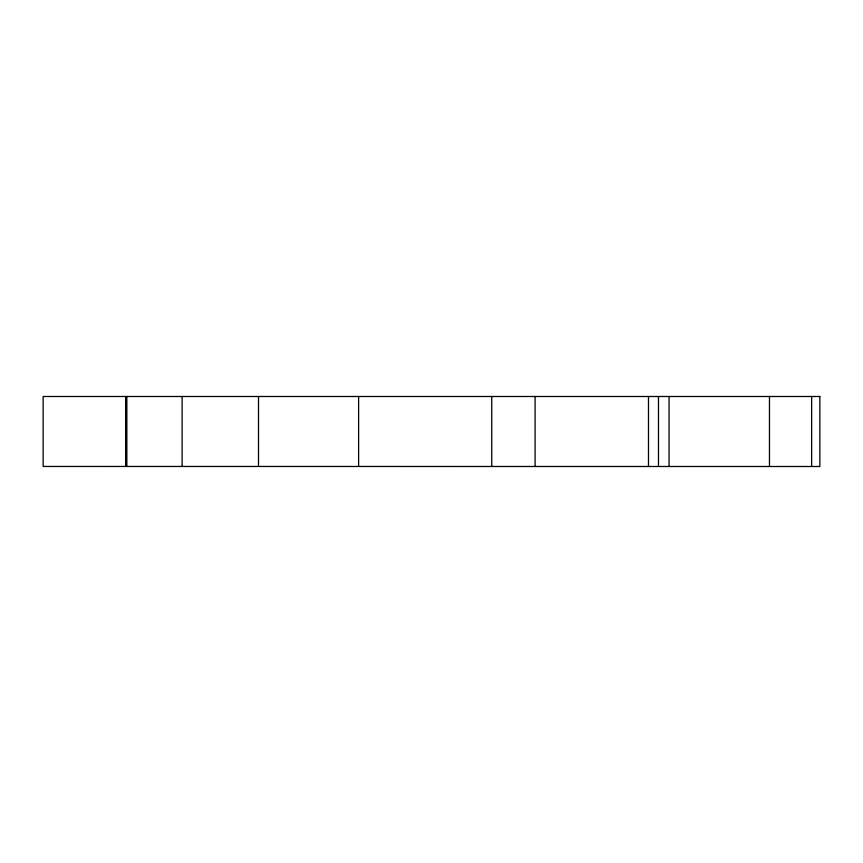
<?xml version="1.0" encoding="UTF-8"?>
<svg xmlns="http://www.w3.org/2000/svg" width="863" height="863" viewBox="0 0 863 863"><rect width="100%" height="100%" fill="white"/><g stroke="black" fill="none" stroke-linecap="round" stroke-linejoin="round"><path stroke-width="1.29" d="M811.641 396.495L811.641 466.505M769.472 396.495L769.472 466.505M669.062 396.495L669.062 466.505M658.48 396.495L658.48 466.505M648.48 396.495L648.48 466.505M535.092 396.495L535.092 466.505M491.737 396.495L491.737 466.505M358.62 396.495L358.62 466.452M258.501 396.495L258.501 466.452M182.104 396.495L182.104 466.452M126.829 396.495L126.829 466.452M126.365 396.495L126.365 466.452M125.901 396.495L125.901 466.452M819.85 396.495L43.15 396.495L43.15 466.452L819.85 466.505L819.85 396.495"/></g></svg>
